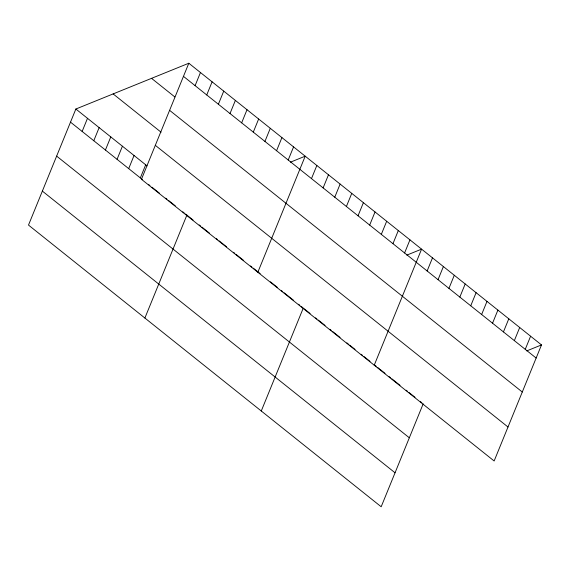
<?xml version="1.0" encoding="UTF-8"?>
<svg xmlns="http://www.w3.org/2000/svg" width="570" height="570" viewBox="0 0 570 570"><rect width="100%" height="100%" fill="white"/><g stroke="black" fill="none" stroke-linecap="round" stroke-linejoin="round"><path stroke-width="0.85" d="M188.82 63.234L141.453 179.293L494.14 460.98L541.5 344.921L188.82 63.234L75.86 109.02L28.5 225.079L381.18 506.766L423.189 403.824M82.144 131.435L87.502 118.318M93.786 140.733L99.137 127.616M105.422 150.031L110.779 136.907M117.064 159.322L122.415 146.205M128.699 168.62L134.057 155.503M140.341 177.918L145.692 164.794M195.104 85.65L200.455 72.532M206.739 94.948L212.097 81.831M218.381 104.246L223.732 91.122M144.887 318.039L186.896 215.097M230.016 113.537L235.374 100.42M241.659 122.835L247.01 109.718M253.294 132.133L258.645 119.009M264.936 141.424L270.287 128.307M276.571 150.722L281.922 137.598M288.206 160.013L293.564 146.896M257.839 272.253L305.199 156.194L290.451 162.172M311.484 178.609L316.842 165.485M323.126 187.901L328.477 174.783M334.761 197.199L340.119 184.082M261.274 410.991L303.283 308.049L301.224 306.411M346.403 206.49L351.754 193.373M358.038 215.788L363.396 202.671M369.681 225.086L375.031 211.962M381.316 234.377L386.674 221.26M392.958 243.675L398.309 230.558M404.593 252.973L409.951 239.849M374.226 365.206L421.586 249.147L406.83 255.125M427.137 270.971L432.488 257.854M438.038 279.678L443.389 266.56M448.939 288.384L454.29 275.267M459.84 297.091L465.191 283.974M470.742 305.798L476.093 292.681M481.643 314.505L486.994 301.387M492.544 323.211L497.895 310.094M503.445 331.918L508.796 318.801M514.347 340.625L519.697 327.508M525.248 349.332L530.599 336.214M526.744 350.899L541.5 344.921M183.462 76.359L536.149 358.038M151.542 78.346L174.819 96.936M169.596 110.331L522.284 392.01M113.138 93.915L161.061 132.19M155.318 145.329L507.998 427.008M75.86 109.02L147.06 165.891M70.509 122.144L142.393 179.557M148.556 184.473L149.924 185.571M151.976 187.209L159.507 193.223M165.671 198.146L167.038 199.236M168.407 200.334L175.254 205.798M182.785 211.819L184.153 212.909M185.528 214.007L193.059 220.02M199.215 224.936L200.59 226.034M201.958 227.124L209.489 233.144M216.336 238.609L217.704 239.699M219.072 240.796L221.124 242.435M221.808 242.984L226.604 246.81M233.451 252.282L234.819 253.372M236.187 254.462L243.718 260.483M250.565 265.948L251.933 267.045M253.301 268.135L260.148 273.6M270.415 281.808L277.262 287.273M281.373 290.55L282.741 291.648M284.109 292.738L293.692 300.397M298.488 304.223L299.856 305.32M303.96 308.598L310.094 313.493M315.545 317.846L316.906 318.936M318.267 320.019L325.085 325.463M329.852 329.275L331.213 330.365M332.574 331.448L340.069 337.433M346.888 342.876L348.249 343.966M349.61 345.057L355.06 349.41M361.195 354.305L362.556 355.395M363.916 356.478L370.051 361.38M374.818 365.185L376.179 366.275M377.547 367.365L379.584 368.997M380.268 369.538L385.035 373.35M389.125 376.613L390.486 377.703M391.854 378.793L400.026 385.32M406.161 390.222L407.522 391.305M408.882 392.395L415.017 397.29M420.468 401.643L421.828 402.733M56.644 156.116L409.331 437.796M42.365 191.114L395.046 472.794"/></g></svg>
